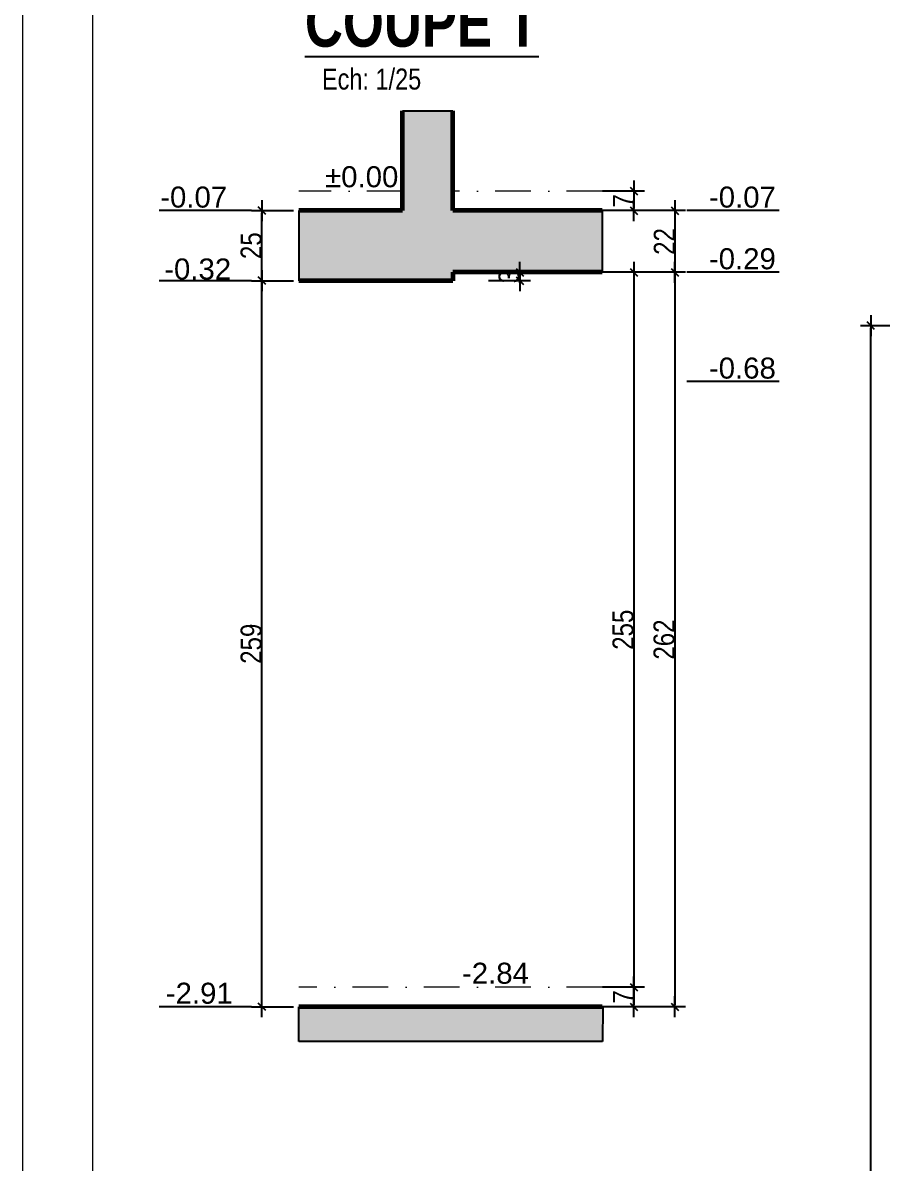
# Model space of a CAD drawing. Header units: centimetres. Extents: x 38820 to 82487, y -36363 to -12804.
# Drawn here: x 48168 to 48781, y -20704 to -19890 of the extents above; entities that cross this region are included whole.
import ezdxf
from ezdxf.enums import TextEntityAlignment as Align

# ---------------------------------------------------------------- set-up
doc = ezdxf.new("R2010")
doc.units = ezdxf.units.CM
doc.header["$LTSCALE"] = 0.5
doc.linetypes.add('TIRETPTX2', pattern=[50.8, 25.4, -12.7, 0, -12.7])
doc.layers.get('DEFPOINTS').update_dxf_attribs({"linetype": 'CONTINUOUS'})
for name, color, linetype, lineweight in [('01_Cad_1_', 5, 'CONTINUOUS', 9), ('01_murs_coup', 5, 'CONTINUOUS', 60), ('01_tram_axes', 2, 'TIRETPTX2', 9)]:
    doc.layers.add(name, color=color, linetype=linetype, lineweight=lineweight)
for name, color, linetype in [('01_cote_gen', 4, 'CONTINUOUS'), ('01_poch_BN', 9, 'CONTINUOUS'), ('01_texte', 230, 'CONTINUOUS'), ('AA_COTES', 2, 'CONTINUOUS')]:
    doc.layers.add(name, color=color, linetype=linetype)
doc.styles.add('ARIAL', font='arial.ttf')
doc.styles.add('impact', font='impact.ttf')
doc.styles.add('MATTE_TXT', font='arial.ttf')
doc.styles.add('STYLE2', font='ARIALN.TTF')
doc.dimstyles.new('JB25', dxfattribs={"dimscale": 0.1, "dimtxt": 150, "dimasz": 15, "dimexe": 0.1, "dimexo": 0.1, "dimgap": 0.09, "dimtad": 1, "dimdec": 1, "dimlfac": 0.5, "dimdsep": 46, "dimtxsty": 'STYLE2', "dimblk1": 'BOND_G', "dimblk2": 'BOND_D', "dimsah": 1, "dimcen": 1.5, "dimdle": 0.01, "dimse1": 1, "dimse2": 1, "dimclrd": 4, "dimclre": 2, "dimclrt": 6, "dimazin": 2, "dimtfac": 2.333333, "dimtdec": 1, "dimtix": 1, "dimtmove": 2, "dimatfit": 3, "dimldrblk": 'BOND_G', "dimfxl": 1, "dimtolj": 1, "dimtzin": 0, "dimarcsym": 0})
doc.dimstyles.new('JB50', dxfattribs={"dimscale": 0.1, "dimtxt": 150, "dimasz": 15, "dimexe": 0.1, "dimexo": 0.1, "dimgap": 0.09, "dimtad": 1, "dimdec": 1, "dimdsep": 46, "dimtxsty": 'STYLE2', "dimblk1": 'BOND_G', "dimblk2": 'BOND_D', "dimsah": 1, "dimcen": 1.5, "dimdle": 0.01, "dimse1": 1, "dimse2": 1, "dimclrd": 4, "dimclre": 2, "dimclrt": 6, "dimazin": 2, "dimtfac": 2.333333, "dimtdec": 1, "dimtix": 1, "dimtmove": 2, "dimatfit": 3, "dimldrblk": 'BOND_G', "dimfxl": 1, "dimtolj": 1, "dimtzin": 0, "dimarcsym": 0})

# ---------------------------------------------------------------- blocks, each defined once
blk = doc.blocks.new('BOND_G')
at = {"layer": 'AA_COTES', "color": 0}
for p, q in [((0, -5), (0, 15)), ((5, 0), (-5, 0)), ((1.77, 1.77), (-1.77, -1.77))]:
    blk.add_line(p, q, dxfattribs=at)
blk = doc.blocks.new('BOND_D')
at = {"layer": 'AA_COTES', "color": 0}
for p, q in [((5, 0), (-5, 0)), ((-1.77, -1.77), (1.77, 1.77)), ((0, 5), (0, -15))]:
    blk.add_line(p, q, dxfattribs=at)
blk = doc.blocks.new('*D1472')
at = {"layer": '01_cote_gen', "color": 4, "lineweight": -2, "transparency": 16777216}
blk.add_line((48772.96, -22792.81), (48772.96, -20107.83), dxfattribs=at)
at = {"layer": 'DEFPOINTS', "color": 0}
for p in [(48772.96, -20106.33), (49040.71, -20106.33), (48795.46, -22794.31)]:
    blk.add_point(p, dxfattribs=at)
at = {"layer": '01_cote_gen', "color": 4, "lineweight": -2, "transparency": 16777216, "xscale": 1.5, "yscale": 1.5, "zscale": 1.5}
for name, p, rotation in [('BOND_D', (48772.96, -20106.33), 90), ('BOND_G', (48772.96, -22794.31), 270)]:
    blk.add_blockref(name, p, dxfattribs=dict(at, rotation=rotation))
at = {"layer": '01_cote_gen', "color": 6, "transparency": 16777216, "insert": (48765.29, -21450.32), "char_height": 15, "attachment_point": 5, "rotation": 90, "style": 'STYLE2'}
blk.add_mtext('\\A1;2688', dxfattribs=at)
blk = doc.blocks.new('*D1863')
at = {"layer": '01_cote_gen', "color": 4, "lineweight": -2, "transparency": 16777216}
blk.add_line((48633.16, -20025.79), (48633.16, -20066.79), dxfattribs=at)
at = {"layer": 'DEFPOINTS', "color": 0}
for p in [(48641.7, -20024.29), (48581.36, -20068.29), (48633.16, -20068.29)]:
    blk.add_point(p, dxfattribs=at)
at = {"layer": '01_cote_gen', "color": 4, "lineweight": -2, "transparency": 16777216, "xscale": 1.5, "yscale": 1.5, "zscale": 1.5}
for name, p, rotation in [('BOND_G', (48633.16, -20024.29), 90), ('BOND_D', (48633.16, -20068.29), 270)]:
    blk.add_blockref(name, p, dxfattribs=dict(at, rotation=rotation))
at = {"layer": '01_cote_gen', "color": 6, "transparency": 16777216, "insert": (48625.62, -20046.29), "char_height": 15, "attachment_point": 5, "rotation": 90, "style": 'STYLE2'}
blk.add_mtext('\\A1;22', dxfattribs=at)
blk = doc.blocks.new('*D1864')
at = {"layer": '01_cote_gen', "color": 4, "lineweight": -2, "transparency": 16777216}
blk.add_line((48603.93, -20579.79), (48603.93, -20590.79), dxfattribs=at)
at = {"layer": 'DEFPOINTS', "color": 0}
for p in [(48566.96, -20578.29), (48566.96, -20592.29), (48603.93, -20592.29)]:
    blk.add_point(p, dxfattribs=at)
at = {"layer": '01_cote_gen', "color": 4, "lineweight": -2, "transparency": 16777216, "xscale": 1.5, "yscale": 1.5, "zscale": 1.5}
for name, p, rotation in [('BOND_G', (48603.93, -20578.29), 90), ('BOND_D', (48603.93, -20592.29), 270)]:
    blk.add_blockref(name, p, dxfattribs=dict(at, rotation=rotation))
at = {"layer": '01_cote_gen', "color": 6, "transparency": 16777216, "insert": (48596.42, -20585.29), "char_height": 15, "attachment_point": 5, "rotation": 90, "style": 'STYLE2'}
blk.add_mtext('\\A1;7', dxfattribs=at)
blk = doc.blocks.new('*D1865')
at = {"layer": '01_cote_gen', "color": 4, "lineweight": -2, "transparency": 16777216}
blk.add_line((48603.93, -20011.79), (48603.93, -20022.79), dxfattribs=at)
at = {"layer": 'DEFPOINTS', "color": 0}
for p in [(48581.36, -20010.29), (48581.36, -20024.29), (48603.93, -20024.29)]:
    blk.add_point(p, dxfattribs=at)
at = {"layer": '01_cote_gen', "color": 4, "lineweight": -2, "transparency": 16777216, "xscale": 1.5, "yscale": 1.5, "zscale": 1.5}
for name, p, rotation in [('BOND_G', (48603.93, -20010.29), 90), ('BOND_D', (48603.93, -20024.29), 270)]:
    blk.add_blockref(name, p, dxfattribs=dict(at, rotation=rotation))
at = {"layer": '01_cote_gen', "color": 6, "transparency": 16777216, "insert": (48596.42, -20017.29), "char_height": 15, "attachment_point": 5, "rotation": 90, "style": 'STYLE2'}
blk.add_mtext('\\A1;7', dxfattribs=at)
blk = doc.blocks.new('*D1866')
at = {"layer": '01_cote_gen', "color": 4, "lineweight": -2, "transparency": 16777216}
blk.add_line((48633.16, -20069.79), (48633.16, -20590.79), dxfattribs=at)
at = {"layer": 'DEFPOINTS', "color": 0}
for p in [(48553.36, -20068.29), (48553.36, -20592.29), (48633.16, -20592.29)]:
    blk.add_point(p, dxfattribs=at)
at = {"layer": '01_cote_gen', "color": 4, "lineweight": -2, "transparency": 16777216, "xscale": 1.5, "yscale": 1.5, "zscale": 1.5}
for name, p, rotation in [('BOND_G', (48633.16, -20068.29), 90), ('BOND_D', (48633.16, -20592.29), 270)]:
    blk.add_blockref(name, p, dxfattribs=dict(at, rotation=rotation))
at = {"layer": '01_cote_gen', "color": 6, "transparency": 16777216, "insert": (48625.5, -20330.29), "char_height": 15, "attachment_point": 5, "rotation": 90, "style": 'STYLE2'}
blk.add_mtext('\\A1;262', dxfattribs=at)
blk = doc.blocks.new('*D1867')
at = {"layer": '01_cote_gen', "color": 4, "lineweight": -2, "transparency": 16777216}
blk.add_line((48603.93, -20069.79), (48603.93, -20576.79), dxfattribs=at)
at = {"layer": 'DEFPOINTS', "color": 0}
for p in [(48581.36, -20068.29), (48581.36, -20578.29), (48603.93, -20578.29)]:
    blk.add_point(p, dxfattribs=at)
at = {"layer": '01_cote_gen', "color": 4, "lineweight": -2, "transparency": 16777216, "xscale": 1.5, "yscale": 1.5, "zscale": 1.5}
for name, p, rotation in [('BOND_G', (48603.93, -20068.29), 90), ('BOND_D', (48603.93, -20578.29), 270)]:
    blk.add_blockref(name, p, dxfattribs=dict(at, rotation=rotation))
at = {"layer": '01_cote_gen', "color": 6, "transparency": 16777216, "insert": (48596.26, -20323.29), "char_height": 15, "attachment_point": 5, "rotation": 90, "style": 'STYLE2'}
blk.add_mtext('\\A1;255', dxfattribs=at)
blk = doc.blocks.new('*D1868')
at = {"layer": '01_cote_gen', "color": 4, "lineweight": -2, "transparency": 16777216}
blk.add_line((48338.66, -20590.79), (48338.66, -20075.79), dxfattribs=at)
at = {"layer": 'DEFPOINTS', "color": 0}
for p in [(48338.66, -20074.29), (48364.89, -20074.29), (48364.89, -20592.29)]:
    blk.add_point(p, dxfattribs=at)
at = {"layer": '01_cote_gen', "color": 4, "lineweight": -2, "transparency": 16777216, "xscale": 1.5, "yscale": 1.5, "zscale": 1.5}
for name, p, rotation in [('BOND_D', (48338.66, -20074.29), 90), ('BOND_G', (48338.66, -20592.29), 270)]:
    blk.add_blockref(name, p, dxfattribs=dict(at, rotation=rotation))
at = {"layer": '01_cote_gen', "color": 6, "transparency": 16777216, "insert": (48330.99, -20333.29), "char_height": 15, "attachment_point": 5, "rotation": 90, "style": 'STYLE2'}
blk.add_mtext('\\A1;259', dxfattribs=at)
blk = doc.blocks.new('*D1869')
at = {"layer": '01_cote_gen', "color": 4, "lineweight": -2, "transparency": 16777216}
blk.add_line((48338.66, -20072.79), (48338.66, -20025.79), dxfattribs=at)
at = {"layer": 'DEFPOINTS', "color": 0}
for p in [(48338.66, -20024.29), (48379.76, -20024.29), (48423.15, -20074.29)]:
    blk.add_point(p, dxfattribs=at)
at = {"layer": '01_cote_gen', "color": 4, "lineweight": -2, "transparency": 16777216, "xscale": 1.5, "yscale": 1.5, "zscale": 1.5}
for name, p, rotation in [('BOND_D', (48338.66, -20024.29), 90), ('BOND_G', (48338.66, -20074.29), 270)]:
    blk.add_blockref(name, p, dxfattribs=dict(at, rotation=rotation))
at = {"layer": '01_cote_gen', "color": 6, "transparency": 16777216, "insert": (48330.99, -20049.29), "char_height": 15, "attachment_point": 5, "rotation": 90, "style": 'STYLE2'}
blk.add_mtext('\\A1;25', dxfattribs=at)
blk = doc.blocks.new('*D1870')
at = {"layer": '01_cote_gen', "color": 4, "lineweight": -2, "transparency": 16777216}
for p, q in [((48522.62, -20066.79), (48522.62, -20065.29)), ((48522.62, -20074.29), (48522.62, -20068.29)), ((48522.62, -20075.79), (48522.62, -20077.29))]:
    blk.add_line(p, q, dxfattribs=at)
at = {"layer": 'DEFPOINTS', "color": 0}
for p in [(48474.87, -20068.29), (48522.62, -20068.29), (48474.87, -20074.29)]:
    blk.add_point(p, dxfattribs=at)
at = {"layer": '01_cote_gen', "color": 4, "lineweight": -2, "transparency": 16777216, "xscale": 1.5, "yscale": 1.5, "zscale": 1.5}
for name, p, rotation in [('BOND_D', (48522.62, -20068.29), 270), ('BOND_G', (48522.62, -20074.29), 90)]:
    blk.add_blockref(name, p, dxfattribs=dict(at, rotation=rotation))
at = {"layer": '01_cote_gen', "color": 6, "transparency": 16777216, "insert": (48514.96, -20071.29), "char_height": 15, "attachment_point": 5, "rotation": 90, "style": 'STYLE2'}
blk.add_mtext('\\A1;3', dxfattribs=at)

msp = doc.modelspace()

# ---------------------------------------------------------------- hatches: boundary and pattern name
at = {"layer": '01_poch_BN'}
h = msp.add_hatch(color=256, dxfattribs=at)
h.dxf.hatch_style = 1
h.paths.add_polyline_path([(48581.359, -20024.286), (48474.873, -20024.286), (48474.873, -19953.121), (48438.873, -19953.121), (48438.873, -20024.286), (48364.89, -20024.286), (48364.89, -20074.286), (48474.873, -20074.286), (48474.873, -20068.286), (48581.359, -20068.286)])
h.paths.add_polyline_path([(48581.827, -20592.286), (48478.873, -20592.286), (48364.89, -20592.286), (48364.89, -20616.955), (48581.565, -20616.955)])
h.paths.add_polyline_path([(48530.488, -20079.748), (48530.488, -20062.691), (48499.26, -20062.691), (48499.26, -20079.748)], flags=9)

# ---------------------------------------------------------------- linework, layer by layer
at = {"layer": '01_Cad_1_'}
msp.add_line((48168.056, -23026.925), (48168.056, -18826.925), dxfattribs=at)
at = {"layer": '01_Cad_1_', "color": 2}
msp.add_line((48218.056, -22976.925), (48218.056, -18876.925), dxfattribs=at)
at = {"layer": '01_murs_coup'}
for p, q in [((48438.873, -20024.286), (48438.873, -19953.121)), ((48474.873, -20024.286), (48474.873, -19953.121)), ((48438.873, -20024.286), (48364.89, -20024.286)), ((48581.359, -20024.286), (48474.873, -20024.286)), ((48581.359, -20068.286), (48474.873, -20068.286)), ((48474.873, -20068.286), (48474.873, -20074.286)), ((48474.873, -20074.286), (48364.89, -20074.286)), ((48581.359, -20592.286), (48364.89, -20592.286)), ((48581.359, -20592.286), (48478.873, -20592.286))]:
    msp.add_line(p, q, dxfattribs=at)
at = {"layer": '01_poch_BN'}
for p, q in [((48438.873, -19953.121), (48474.873, -19953.121)), ((48364.89, -20024.286), (48364.89, -20074.286)), ((48581.359, -20024.286), (48581.359, -20068.286)), ((48364.89, -20616.955), (48364.89, -20592.286)), ((48581.565, -20616.955), (48364.89, -20616.955))]:
    msp.add_line(p, q, dxfattribs=at)
at = {"layer": '01_poch_BN', "ltscale": 2}
msp.add_line((48581.827, -20592.286), (48581.565, -20616.955), dxfattribs=at)
at = {"layer": '01_texte'}
for p, q in [((48331.163, -20024.286), (48265.392, -20024.286)), ((48707.472, -20024.286), (48641.702, -20024.286)), ((48707.472, -20068.286), (48641.702, -20068.286)), ((48331.163, -20074.286), (48265.392, -20074.286)), ((48707.472, -20146.286), (48641.702, -20146.286)), ((48331.163, -20592.286), (48265.392, -20592.286))]:
    msp.add_line(p, q, dxfattribs=at)
at = {"layer": '01_tram_axes', "ltscale": 2}
for p, q in [((48438.873, -20010.286), (48364.89, -20010.286)), ((48581.359, -20010.286), (48474.873, -20010.286)), ((48581.359, -20578.286), (48364.89, -20578.286)), ((48581.359, -20578.286), (48474.873, -20578.286))]:
    msp.add_line(p, q, dxfattribs=at)

# ---------------------------------------------------------------- texts
at = {"layer": '01_texte', "style": 'impact'}
msp.add_text('%%UCOUPE T', height=35, dxfattribs=at).set_placement((48452.703, -19917.849), align=Align.BOTTOM_CENTER)
at = {"layer": '01_texte', "style": 'MATTE_TXT', "width": 0.8}
msp.add_text('Ech: 1/25', height=15, dxfattribs=at).set_placement((48416.825, -19942.409), align=Align.BOTTOM_CENTER)
at = {"layer": '01_texte', "style": 'ARIAL'}
for s, p in [('%%P0.00', (48383.64, -20007.611)), ('-0.07', (48266.059, -20022.126)), ('-0.07', (48657.453, -20022.126)), ('-0.29', (48657.422, -20066.126)), ('-0.32', (48268.904, -20073.434)), ('-0.68', (48657.422, -20144.126)), ('-2.84', (48481.302, -20575.855)), ('-2.91', (48270.054, -20590.126))]:
    msp.add_text(s, height=15, dxfattribs=at).set_placement(p)

# ---------------------------------------------------------------- dimensions: what is measured, and where the dimension line sits
at = {"layer": '01_cote_gen'}
for base, p1, p2, dimstyle, picture, middle in [((48603.932, -20024.286), (48581.359, -20010.286), (48581.359, -20024.286), 'JB25', '*D1865', (48596.423, -20017.286)), ((48338.663, -20024.286), (48423.153, -20074.286), (48379.763, -20024.286), 'JB25', '*D1869', (48330.995, -20049.286)), ((48633.165, -20068.286), (48641.702, -20024.286), (48581.359, -20068.286), 'JB25', '*D1863', (48625.625, -20046.286)), ((48522.624, -20068.286), (48474.873, -20074.286), (48474.873, -20068.286), 'JB25', '*D1870', (48514.956, -20071.286)), ((48633.165, -20592.286), (48553.358, -20068.286), (48553.358, -20592.286), 'JB25', '*D1866', (48625.497, -20330.286)), ((48603.932, -20578.286), (48581.359, -20068.286), (48581.359, -20578.286), 'JB25', '*D1867', (48596.264, -20323.286)), ((48338.663, -20074.286), (48364.89, -20592.286), (48364.89, -20074.286), 'JB25', '*D1868', (48330.995, -20333.286)), ((48772.959, -20106.333), (48795.459, -22794.314), (49040.712, -20106.333), 'JB50', '*D1472', (48765.291, -21450.324)), ((48603.932, -20592.286), (48566.958, -20578.286), (48566.958, -20592.286), 'JB25', '*D1864', (48596.423, -20585.286))]:
    dim = msp.add_linear_dim(base=base, p1=p1, p2=p2, angle=90, dimstyle=dimstyle, dxfattribs=at)
    dim.commit()
    dim.dimension.update_dxf_attribs({"geometry": picture, "text_midpoint": middle})

doc.saveas('drawing.dxf')
